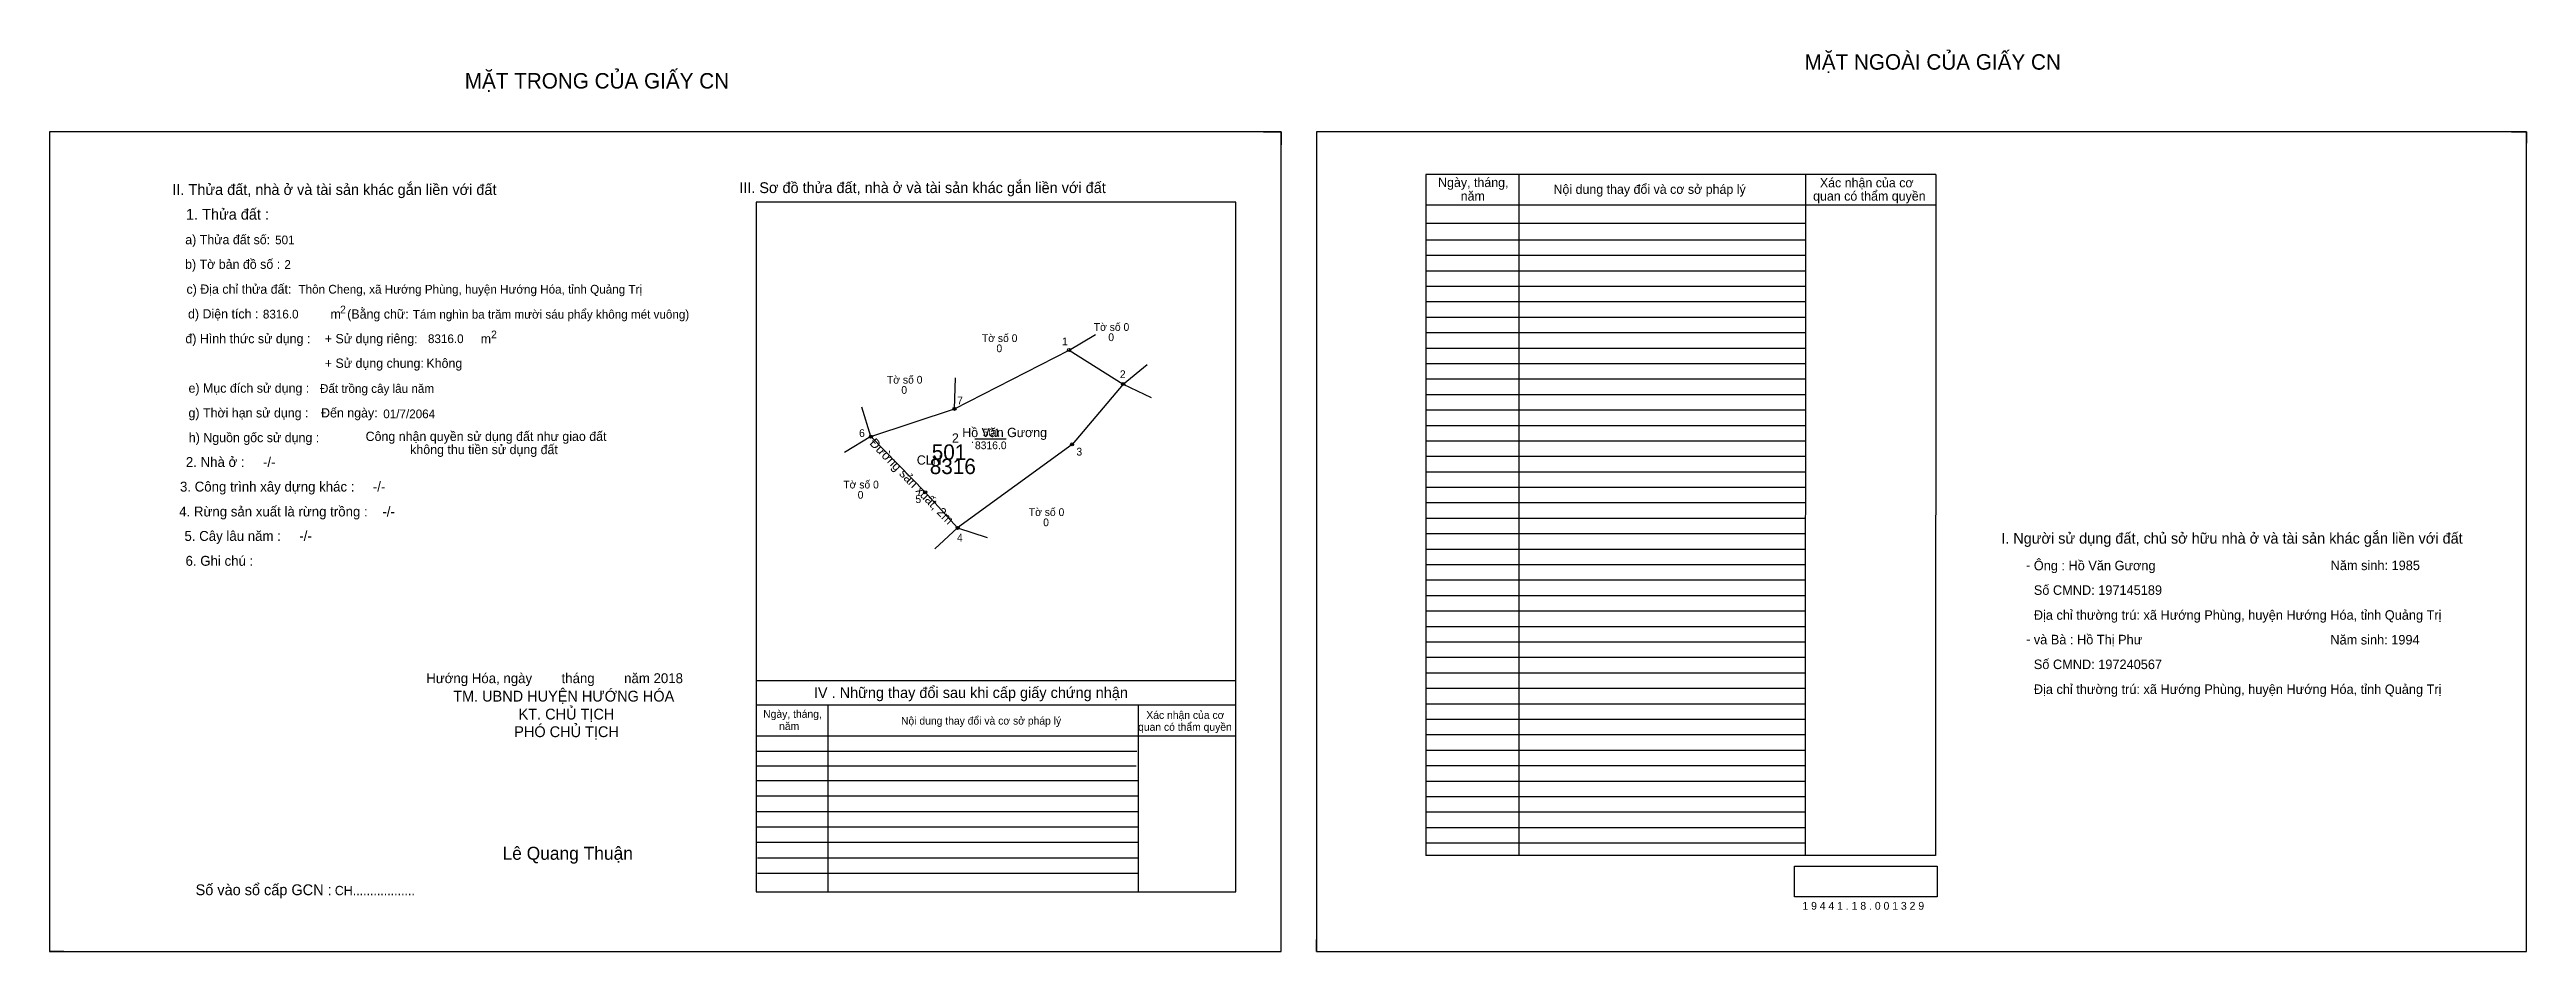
# Model space of a CAD drawing. Extents: x 530074 to 533581, y 1849799 to 1850382.
# Drawn here: x 531980 to 533581, y 1849799 to 1850382 of the extents above.
import ezdxf

# ---------------------------------------------------------------- set-up
doc = ezdxf.new("R2010")
doc.units = 0
for name, color, linetype in [('Default', 7, 'Continuous'), ('Level 10', 7, 'Continuous'), ('Level 11', 7, 'Continuous'), ('Level 13', 7, 'Continuous'), ('Level 2', 7, 'Continuous'), ('Level 27', 7, 'Continuous'), ('Level 3', 7, 'Continuous'), ('Level 36', 7, 'Continuous'), ('Level 4', 7, 'Continuous'), ('Level 5', 7, 'Continuous'), ('Level 55', 7, 'Continuous'), ('Level 6', 7, 'Continuous'), ('Level 7', 7, 'Continuous'), ('Level 8', 7, 'Continuous'), ('Level 9', 7, 'Continuous')]:
    doc.layers.add(name, color=color, linetype=linetype)

msp = doc.modelspace()

# ---------------------------------------------------------------- linework, layer by layer
at = {"layer": 'Level 10'}
for p, q in [((532764.8, 1850329.1), (532776.1, 1850329.1)), ((532776.1, 1850329.1), (532776.1, 1850320.7)), ((533571.6, 1850329.1), (533581.2, 1850329.1)), ((533581.2, 1850329.1), (533581.2, 1850321.7)), ((531980, 1849806.9), (531980, 1849799.1)), ((532798.9, 1849799.1), (532798.9, 1849806.9)), ((531989.2, 1849799.1), (531980, 1849799.1)), ((532798.9, 1849799.1), (532806, 1849799.1))]:
    msp.add_line(p, q, dxfattribs=at)
for points in [[(531980, 1849799.1), (532776.1, 1849799.1), (532776.1, 1850329.1), (531980, 1850329.1)], [(532798.9, 1849799.1), (533581.2, 1849799.1), (533581.2, 1850329.1), (532798.9, 1850329.1)], [(532511, 1850132), (532565, 1850150), (532639, 1850188), (532674, 1850166), (532641, 1850127), (532567, 1850073), (532546, 1850096)]]:
    msp.add_lwpolyline(points, close=True, dxfattribs=at)
at = {"layer": 'Level 11'}
for centre in [(532639, 1850188), (532674, 1850166), (532565, 1850150), (532511, 1850132), (532511, 1850132), (532641, 1850127), (532546, 1850096), (532567, 1850073)]:
    msp.add_circle(centre, 1, dxfattribs=at)
at = {"layer": 'Level 27'}
for p, q in [((532639, 1850188), (532656.2, 1850198.1)), ((532674, 1850166), (532689.5, 1850178.6)), ((532565, 1850150), (532565.6, 1850170)), ((532674, 1850166), (532692.1, 1850157.4)), ((532511, 1850132), (532505, 1850151.1)), ((532511, 1850132), (532493.8, 1850121.8)), ((532567, 1850073), (532552.2, 1850059.5)), ((532567, 1850073), (532586, 1850066.8))]:
    msp.add_line(p, q, dxfattribs=at)
at = {"layer": 'Level 6'}
msp.add_lwpolyline([(533107.9, 1849854.2), (533200.3, 1849854.2), (533200.3, 1849834.4), (533107.9, 1849834.4)], close=True, dxfattribs=at)
at = {"layer": 'Level 7'}
for p, q in [((533114.9, 1850259.1), (532869.7, 1850259.1)), ((533114.9, 1850249.1), (532869.7, 1850249.1)), ((533114.9, 1850239.1), (532869.7, 1850239.1)), ((533114.9, 1850229.1), (532869.7, 1850229.1)), ((533114.9, 1850219.1), (532869.7, 1850219.1)), ((533114.9, 1850209.1), (532869.7, 1850209.1)), ((533114.9, 1850199.1), (532869.7, 1850199.1)), ((533114.9, 1850189.1), (532869.7, 1850189.1)), ((533114.9, 1850179.1), (532869.7, 1850179.1)), ((533114.9, 1850169.1), (532869.7, 1850169.1)), ((533114.9, 1850159.1), (532869.7, 1850159.1)), ((533114.9, 1850149.1), (532869.7, 1850149.1)), ((533114.9, 1850139.1), (532869.7, 1850139.1)), ((533114.9, 1850129.1), (532869.7, 1850129.1)), ((533114.9, 1850119.1), (532869.7, 1850119.1)), ((533114.9, 1850109.1), (532869.7, 1850109.1)), ((533114.9, 1850099.1), (532869.7, 1850099.1)), ((533114.9, 1850089.1), (532869.7, 1850089.1)), ((533114.9, 1850079.1), (532869.7, 1850079.1)), ((533114.9, 1850069.1), (532869.7, 1850069.1)), ((533114.9, 1850059.1), (532869.7, 1850059.1)), ((533114.9, 1850049.1), (532869.7, 1850049.1)), ((533114.9, 1850039.1), (532869.7, 1850039.1)), ((533114.9, 1850029.1), (532869.7, 1850029.1)), ((533114.9, 1850019.1), (532869.7, 1850019.1)), ((533114.9, 1850009.1), (532869.7, 1850009.1)), ((533114.9, 1849999.1), (532869.7, 1849999.1)), ((533114.9, 1849989.1), (532869.7, 1849989.1)), ((533114.9, 1849979.1), (532869.7, 1849979.1)), ((533114.9, 1849969.1), (532869.7, 1849969.1)), ((533114.9, 1849959.1), (532869.7, 1849959.1)), ((533114.9, 1849949.1), (532869.7, 1849949.1)), ((533114.9, 1849939.1), (532869.7, 1849939.1)), ((532682.9, 1849928.4), (532436.8, 1849928.4)), ((532682.4, 1849918.9), (532436.8, 1849918.9)), ((533114.9, 1849929.1), (532869.7, 1849929.1)), ((533114.9, 1849919.1), (532869.7, 1849919.1)), ((532683.7, 1849909.5), (532436.8, 1849909.5)), ((532683.7, 1849899.5), (532436.8, 1849899.5)), ((533114.9, 1849909.1), (532869.7, 1849909.1)), ((533114.9, 1849899.1), (532869.7, 1849899.1)), ((532683.7, 1849889.5), (532436.8, 1849889.5)), ((533114.9, 1849889.1), (532869.7, 1849889.1)), ((532683.7, 1849879.5), (532436.8, 1849879.5)), ((532683.7, 1849869.5), (532436.8, 1849869.5)), ((533114.9, 1849879.1), (532869.7, 1849879.1)), ((533114.9, 1849869.1), (532869.7, 1849869.1)), ((532683.7, 1849859.5), (532437.6, 1849859.5)), ((532683.7, 1849849.5), (532437.6, 1849849.5))]:
    msp.add_line(p, q, dxfattribs=at)
at = {"layer": 'Level 8'}
for p, q in [((533199.3, 1850301.6), (532869.7, 1850301.6)), ((532869.7, 1850301.6), (532869.7, 1849861.1)), ((532929.7, 1850301.6), (532929.7, 1849861.1)), ((533115.1, 1850301.4), (533114.9, 1849861.1)), ((533199.3, 1850301.6), (533199.2, 1849861.1)), ((532746.8, 1850283.7), (532436.8, 1850283.7)), ((532436.8, 1850283.7), (532436.8, 1849837.7)), ((532746.8, 1849837.7), (532746.8, 1850283.7)), ((533199.3, 1850281.6), (532869.7, 1850281.6)), ((533114.9, 1850269.8), (532869.7, 1850269.8)), ((532746.8, 1849974.1), (532436.8, 1849974.1)), ((532746.8, 1849958.4), (532436.8, 1849958.4)), ((532483, 1849958.4), (532483, 1849837.7)), ((532683.7, 1849958.4), (532683.7, 1849837.7)), ((532746.8, 1849938.4), (532436.8, 1849938.4)), ((533199.2, 1849861.1), (532869.7, 1849861.1)), ((532436.8, 1849837.7), (532746.8, 1849837.7))]:
    msp.add_line(p, q, dxfattribs=at)
at = {"layer": 'Level 9'}
msp.add_line((532578.2, 1850130.5), (532598.3, 1850130.5), dxfattribs=at)

# ---------------------------------------------------------------- texts
at = {"layer": 'Default'}
for s, p in [('e) Mục đích sử dụng :', (532069.8, 1850160.4)), ('g) Thời hạn sử dụng :', (532069.8, 1850144.4)), ('Đến ngày:', (532155.5, 1850144.4)), ('h) Nguồn gốc sử dụng :', (532070, 1850128.4)), ('Công nhận quyền sử dụng đất như giao đất', (532184.3, 1850129.2)), ('không thu tiền sử dụng đất', (532213.1, 1850120.7))]:
    msp.add_text(s, height=6, dxfattribs=at).set_placement(p)
at = {"layer": 'Level 13'}
for s, p in [('.', (532575.7, 1850128)), ('8316.0', (532578.2, 1850123.9)), ('501', (532583.2, 1850132.1))]:
    msp.add_text(s, height=5, dxfattribs=at).set_placement(p)
at = {"layer": 'Level 2'}
msp.add_text('Hồ Văn Gương', height=6, dxfattribs=at).set_placement((532570, 1850131.7))
at = {"layer": 'Level 3'}
msp.add_text('CLN', height=6, dxfattribs=at).set_placement((532540.6, 1850113.9))
at = {"layer": 'Level 36'}
for s, p in [('Tờ số 0', (532655, 1850200.4)), ('Tờ số 0', (532582.7, 1850193.2)), ('0', (532592.1, 1850186.6)), ('0', (532664.4, 1850193.8)), ('Tờ số 0', (532521.3, 1850166.3)), ('0', (532530.6, 1850159.7)), ('Tờ số 0', (532493.1, 1850098.5)), ('0', (532502.4, 1850091.9)), ('Tờ số 0', (532613, 1850080.7)), ('0', (532622.3, 1850074.1))]:
    msp.add_text(s, height=5, dxfattribs=at).set_placement(p)
at = {"layer": 'Level 4'}
msp.add_text('501', height=10, dxfattribs=at).set_placement((532550.3, 1850117))
at = {"layer": 'Level 5'}
msp.add_text('8316', height=10, dxfattribs=at).set_placement((532549, 1850107.8))
at = {"layer": 'Level 55'}
for s, height, p in [('1', 0.8, (532638.8, 1850188)), ('0', 0.22, (532638.9, 1850187.8)), ('0', 0.22, (532638.9, 1850187.8)), ('0', 0.22, (532638.9, 1850187.8)), ('2', 0.8, (532673.7, 1850166)), ('0', 0.22, (532673.9, 1850165.8)), ('0', 0.22, (532673.9, 1850165.8)), ('0', 0.22, (532673.9, 1850165.8)), ('0', 0.22, (532673.9, 1850165.8)), ('7', 0.8, (532564.7, 1850150)), ('0', 0.22, (532564.9, 1850149.8)), ('0', 0.22, (532564.9, 1850149.8)), ('6', 0.8, (532510.7, 1850132)), ('0', 0.22, (532510.9, 1850131.8)), ('0', 0.22, (532510.9, 1850131.8)), ('3', 0.8, (532640.8, 1850127)), ('0', 0.22, (532640.9, 1850126.8)), ('0', 0.22, (532640.9, 1850126.8)), ('5', 0.8, (532545.7, 1850096)), ('0', 0.22, (532545.9, 1850095.8)), ('4', 0.8, (532566.7, 1850073)), ('0', 0.22, (532566.9, 1850072.8)), ('0', 0.22, (532566.9, 1850072.8)), ('0', 0.22, (532566.9, 1850072.8))]:
    msp.add_text(s, height=height, dxfattribs=at).set_placement(p)
at = {"layer": 'Level 6'}
for s, height, p in [('501', 5.63, (532125.8, 1850256.4)), ('2', 5.63, (532131.8, 1850240.5)), ('Thôn Cheng, xã Hướng Phùng, huyện Hướng Hóa, tỉnh Quảng Trị', 5.64, (532140.9, 1850224.5)), ('8316.0', 5.63, (532117.9, 1850208.4)), ('Tám nghìn ba trăm mười sáu phẩy không mét vuông)', 5.632, (532214.8, 1850208.3)), ('8316.0', 5.63, (532224.6, 1850192.5)), ('Đất trồng cây lâu năm', 5.64, (532154.8, 1850160.3)), ('01/7/2064', 5.64, (532195.7, 1850143.9)), ('Ông : Hồ Văn Gương', 6.16, (533262.7, 1850045.6)), ('Năm sinh: 1985', 6.16, (533454.6, 1850045.7)), ('Số CMND: 197145189', 6.16, (533262.7, 1850029.7)), ('Địa chỉ thường trú: xã Hướng Phùng, huyện Hướng Hóa, tỉnh Quảng Trị', 6.16, (533262.7, 1850013.6)), ('và Bà : Hồ Thị Phư', 6.16, (533262.7, 1849997.7)), ('Năm sinh: 1994', 6.16, (533454.4, 1849997.6)), ('Số CMND: 197240567', 6.16, (533262.7, 1849981.7)), ('Địa chỉ thường trú: xã Hướng Phùng, huyện Hướng Hóa, tỉnh Quảng Trị', 6.16, (533262.7, 1849965.6)), ('1 9 4 4 1 . 1 8 . 0 0 1 3 2 9', 5.04, (533113.1, 1849826.1))]:
    msp.add_text(s, height=height, dxfattribs=at).set_placement(p)
at = {"layer": 'Level 7'}
for s, height, p in [('MẶT NGOÀI CỦA GIẤY CN', 10, (533114.5, 1850369.3)), ('MẶT TRONG CỦA GIẤY CN', 10, (532248.4, 1850357.1)), ('Ngày, tháng,', 6, (532877.6, 1850293.4)), ('Xác nhận của cơ', 6, (533124.4, 1850293.2)), ('II. Thửa đất, nhà ở và tài sản khác gắn liền với đất', 7, (532059.4, 1850288.3)), ('III. Sơ đồ thửa đất, nhà ở và tài sản khác gắn liền với đất', 7, (532425.8, 1850289.5)), ('năm', 6, (532892.2, 1850284.6)), ('Nội dung thay đổi và cơ sở pháp lý', 6, (532952.2, 1850289)), (' quan có thẩm quyền', 6, (533117.8, 1850284.6)), ('1. Thửa đất :', 7, (532068.2, 1850272.3)), ('a) Thửa đất số:', 6, (532067.7, 1850256.4)), ('b) Tờ bản đồ số :', 6, (532067.6, 1850240.5)), ('c) Địa chỉ thửa đất:', 6, (532068.5, 1850224.4)), ('d) Diện tích :', 6, (532069.5, 1850208.4)), ('m', 6, (532161.6, 1850208.3)), ('2', 5, (532167.8, 1850211.7)), ('(Bằng chữ:', 6, (532172.4, 1850208.3)), ('đ) Hình thức sử dụng :', 6, (532067.8, 1850192.4)), ('+ Sử dụng riêng:', 6, (532157.9, 1850192.4)), ('m', 6, (532258.7, 1850192.3)), ('2', 5, (532265.4, 1850195.6)), ('+ Sử dụng chung:', 6, (532157.9, 1850176.5)), ('Không', 6, (532223.6, 1850176.5)), ('2', 6, (532563.3, 1850128.1)), ('2. Nhà ở :     -/-', 6.4, (532068.1, 1850112.4)), ('3. Công trình xây dựng khác :     -/-', 6.4, (532064.3, 1850096.5)), ('4. Rừng sản xuất là rừng trồng :    -/-', 6.4, (532063.8, 1850080.4)), ('5. Cây lâu năm :     -/-', 6.4, (532067.2, 1850064.6)), ('I. Người sử dụng đất, chủ sở hữu nhà ở và tài sản khác gắn liền với đất', 7, (533241.6, 1850062.8)), ('6. Ghi chú :', 6.4, (532067.9, 1850048.5)), ('-', 6.4, (533257.6, 1850045.8)), ('-', 6.4, (533257.7, 1849997.9)), ('Hướng Hóa, ngày        tháng        năm 2018', 6.4, (532223.5, 1849972.6)), ('TM. UBND HUYỆN HƯỚNG HÓA', 7, (532240.9, 1849960.7)), ('IV . Những thay đổi sau khi cấp giấy chứng nhận', 7, (532474.1, 1849963)), ('PHÓ CHỦ TỊCH', 7, (532280.4, 1849937.7)), ('KT. CHỦ TỊCH', 7, (532283.2, 1849949.1)), ('Ngày, tháng,', 5, (532441.3, 1849950.2)), ('năm', 5, (532451.6, 1849942.3)), ('Nội dung thay đổi và cơ sở pháp lý', 5, (532530.4, 1849945.8)), (' quan có thẩm quyền', 5, (532681.8, 1849941.8)), ('Xác nhận của cơ', 5, (532689, 1849949.5)), ('Lê Quang Thuận', 8.4, (532272.8, 1849858.4)), ('Số vào sổ cấp GCN :', 7, (532074.4, 1849835.5)), ('CH..................', 6, (532164.4, 1849835.5))]:
    msp.add_text(s, height=height, dxfattribs=at).set_placement(p)
at = {"layer": 'Level 8'}
msp.add_text('Đường sản xuất, 2m', height=6, rotation=314.1841, dxfattribs=at).set_placement((532509.6, 1850127.4))
at = {"layer": 'Level 9'}
for s, p in [('1', (532634.5, 1850191.1)), ('2', (532671.9, 1850169.9)), ('7', (532566.7, 1850152.9)), ('6', (532503.3, 1850131.8)), ('3', (532643.8, 1850119.8)), ('5', (532539.7, 1850089.1)), ('4', (532566.6, 1850064.2))]:
    msp.add_text(s, height=5, dxfattribs=at).set_placement(p)

doc.saveas('drawing.dxf')
